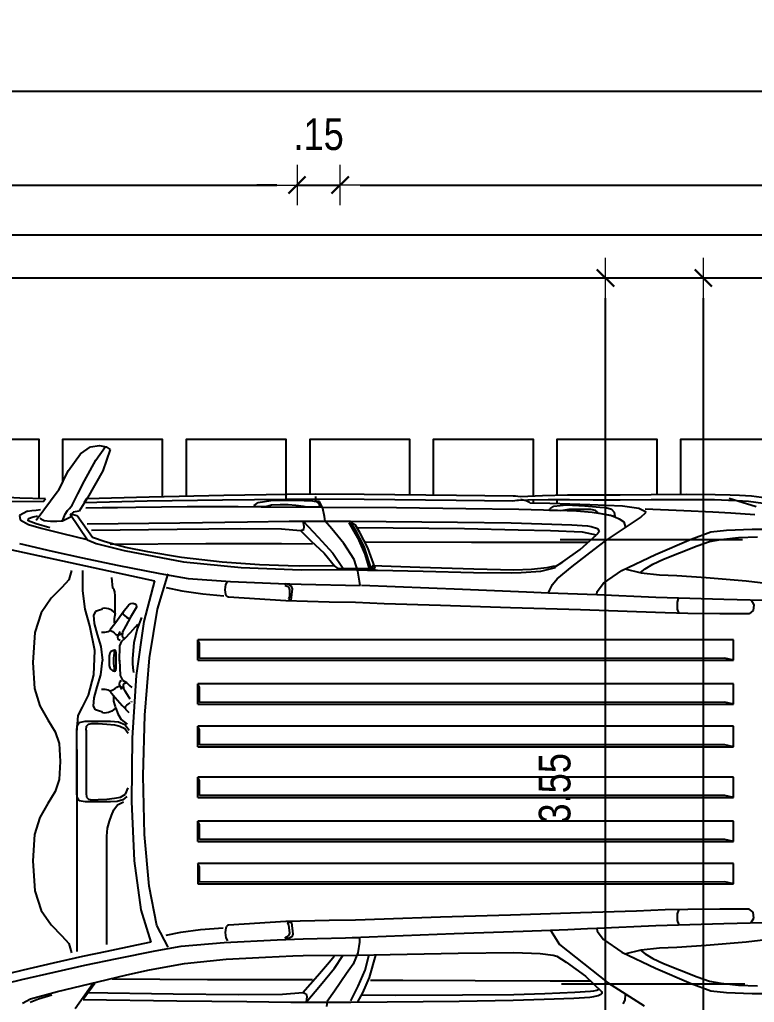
# Model space of a CAD drawing. Header units: millimetres. Extents: x -178 to 521, y -135 to 750.
# Drawn here: x -50.671 to -48.114, y 707.921 to 711.338 of the extents above; entities that cross this region are included whole.
import ezdxf

# ---------------------------------------------------------------- set-up
doc = ezdxf.new("R2010")
doc.units = ezdxf.units.MM
doc.header["$LTSCALE"] = 20
doc.header["$MEASUREMENT"] = 0
doc.header["$PDSIZE"] = -5
doc.layers.get('0').update_dxf_attribs({"linetype": 'CONTINUOUS'})
doc.layers.get('Defpoints').update_dxf_attribs({"linetype": 'CONTINUOUS'})
doc.layers.add('AR-ALV', color=5, linetype='CONTINUOUS')
doc.layers.add('E-Pen-C', color=4, linetype='CONTINUOUS', lineweight=15)
doc.layers.add('E-Pen-G', color=3, linetype='CONTINUOUS', lineweight=30)
doc.styles.add('F2', font='ARIALN.TTF')
doc.dimstyles.new('DIMENSION-1', dxfattribs={"dimtxt": 0.11, "dimasz": 0.07, "dimexe": 1, "dimexo": 0, "dimgap": 0.12, "dimtad": 1, "dimzin": 7, "dimdsep": 46, "dimtxsty": 'F2', "dimblk1": 'TRACO', "dimblk2": 'TRACO', "dimsah": 1, "dimcen": 1, "dimse1": 1, "dimse2": 1, "dimclrd": 256, "dimclre": 256, "dimclrt": 6, "dimadec": 0, "dimazin": 0, "dimtfac": 1, "dimtix": 1, "dimtmove": 2, "dimatfit": 3, "dimldrblk": 'TRACO', "dimfxl": 1, "dimtolj": 1, "dimtzin": 0, "dimarcsym": 0})

# ---------------------------------------------------------------- blocks, each defined once
blk = doc.blocks.new('Austin Mini dessus')
at = {"color": 8, "flags": 128}
for points in [[(1.0947, 3.7351), (1.1565, 3.6487)], [(1.9715, 3.7117), (1.9688, 3.7285)], [(2.9469, 3.6452), (3.0743, 3.7267)], [(0.9111, 3.717), (0.9395, 3.7016)], [(0.9665, 3.7034), (0.9383, 3.7145)], [(0.9395, 3.7016), (1.0331, 3.6766)], [(1.0136, 3.6893), (0.9665, 3.7034)], [(1.1226, 3.7043), (1.4484, 3.7087)], [(1.1626, 3.649), (1.1226, 3.7043)], [(1.4484, 3.7087), (1.6921, 3.7115)], [(1.6921, 3.7115), (1.8449, 3.713)], [(1.8449, 3.713), (1.8979, 3.7134)], [(1.8979, 3.7134), (2.0543, 3.714)], [(1.8979, 3.7134), (1.9484, 3.6539)], [(1.9009, 3.6943), (1.8979, 3.7134)], [(1.8979, 3.6843), (1.9009, 3.6943)], [(1.9964, 3.6756), (1.9715, 3.7117)], [(2.0537, 3.7091), (2.0796, 3.6584)], [(2.0543, 3.714), (2.1798, 3.7129)], [(2.094, 3.6816), (2.0773, 3.7122)], [(2.1798, 3.7129), (2.4309, 3.7103)], [(2.4309, 3.7103), (2.6188, 3.7069)], [(2.6188, 3.7069), (2.7259, 3.7034)], [(2.7259, 3.7034), (2.8298, 3.6998)], [(2.8298, 3.6998), (2.8852, 3.6963)], [(2.8852, 3.6963), (2.8995, 3.6935)], [(2.8995, 3.6935), (2.9148, 3.6898)], [(3.001, 3.7198), (3.0087, 3.7071)], [(3.0087, 3.7071), (3.01, 3.6884)], [(1.0331, 3.6766), (1.174, 3.6425)], [(1.1335, 3.6804), (1.4355, 3.6849)], [(1.4355, 3.6849), (1.6643, 3.6871)], [(1.6643, 3.6871), (1.816, 3.6859)], [(1.816, 3.6859), (1.8868, 3.6804)], [(1.8868, 3.6804), (1.8979, 3.6843)], [(1.8868, 3.6804), (1.9382, 3.6219)], [(2.0389, 3.6143), (1.9964, 3.6756)], [(2.0796, 3.6584), (2.1036, 3.6021)], [(2.0918, 3.6884), (2.2083, 3.6887)], [(2.1175, 3.6272), (2.094, 3.6816)], [(2.2083, 3.6887), (2.4426, 3.6885)], [(2.4426, 3.6885), (2.6215, 3.6864)], [(2.6215, 3.6864), (2.7286, 3.6829)], [(2.7286, 3.6829), (2.8326, 3.6793)], [(2.8326, 3.6793), (2.8879, 3.6758)], [(2.8698, 3.6229), (2.9257, 3.6769)], [(2.8879, 3.6758), (2.8994, 3.674)], [(2.8994, 3.674), (2.9094, 3.6722)], [(2.9094, 3.6722), (2.9171, 3.6679)], [(2.9148, 3.6898), (2.9254, 3.6845)], [(2.9269, 3.6823), (2.9254, 3.6845)], [(2.9257, 3.6769), (2.9271, 3.6797)], [(2.9271, 3.6797), (2.9269, 3.6823)], [(3.2381, 3.6482), (3.3067, 3.6745)], [(3.3067, 3.6745), (3.361, 3.68)], [(3.361, 3.68), (3.4507, 3.6839)], [(3.4025, 3.6546), (3.4682, 3.6568)], [(3.4507, 3.6839), (3.525, 3.6834)], [(0.8566, 3.6469), (0.909, 3.6348)], [(0.909, 3.6348), (1.0218, 3.609)], [(1.174, 3.6425), (1.2747, 3.6187)], [(1.2235, 3.6328), (1.5547, 3.6348)], [(1.5547, 3.6348), (1.8149, 3.6349)], [(1.8149, 3.6349), (1.9203, 3.6346)], [(1.9484, 3.6539), (1.9968, 3.5949)], [(2.1391, 3.55), (2.1175, 3.6272)], [(2.1218, 3.6365), (2.2347, 3.637)], [(2.2347, 3.637), (2.4865, 3.6382)], [(2.4865, 3.6382), (2.7473, 3.6393)], [(2.7473, 3.6393), (2.8869, 3.6399)], [(2.7793, 3.5129), (2.9469, 3.6452)], [(2.7871, 3.6502), (3.4246, 3.6502)], [(2.8029, 3.5745), (2.8698, 3.6229)], [(3.1134, 3.5955), (3.2381, 3.6482)], [(3.1969, 3.6007), (3.2592, 3.6259)], [(3.2592, 3.6259), (3.3014, 3.6408)], [(3.3014, 3.6408), (3.3411, 3.6477)], [(3.3411, 3.6477), (3.4025, 3.6546)], [(0.9143, 3.6021), (0.8666, 3.6133)], [(1.0183, 3.578), (0.9143, 3.6021)], [(1.0218, 3.609), (1.1282, 3.5852)], [(1.2747, 3.6187), (1.3537, 3.601)], [(1.3537, 3.601), (1.4755, 3.5794)], [(1.9382, 3.6219), (1.9794, 3.5737)], [(1.9968, 3.5949), (2.0262, 3.5518)], [(2.0615, 3.5818), (2.0389, 3.6143)], [(2.1036, 3.6021), (2.1179, 3.5483)], [(2.9962, 3.5397), (3.1134, 3.5955)], [(3.1417, 3.5787), (3.1969, 3.6007)], [(1.12, 3.5551), (1.0183, 3.578)], [(1.2053, 3.5371), (1.12, 3.5551)], [(1.1282, 3.5852), (1.2404, 3.5618)], [(1.2404, 3.5618), (1.3729, 3.5353)], [(1.4755, 3.5794), (1.6204, 3.564)], [(1.6204, 3.564), (1.7565, 3.5569)], [(1.7565, 3.5569), (1.8523, 3.5529)], [(1.9794, 3.5737), (1.9962, 3.5536)], [(2.0778, 3.5418), (2.0615, 3.5818)], [(2.7705, 3.5534), (2.8029, 3.5745)], [(3.0778, 3.5457), (3.1044, 3.562)], [(3.1044, 3.562), (3.1417, 3.5787)], [(1.0731, 3.5095), (1.0817, 3.5421)], [(1.1011, 3.5379), (1.1017, 3.2922)], [(1.3084, 3.5158), (1.2053, 3.5371)], [(1.3729, 3.5353), (1.4635, 3.5186)], [(1.4186, 3.5228), (1.3793, 3.4466)], [(1.8523, 3.5529), (1.8885, 3.5517)], [(1.8885, 3.5517), (2.0756, 3.55)], [(2.0756, 3.55), (2.1906, 3.5477)], [(2.0837, 3.5046), (2.0778, 3.5418)], [(2.1906, 3.5477), (2.4267, 3.5434)], [(2.4267, 3.5434), (2.6206, 3.5411)], [(2.6206, 3.5411), (2.712, 3.5443)], [(2.712, 3.5443), (2.7579, 3.5502)], [(2.7579, 3.5502), (2.7705, 3.5534)], [(2.9326, 3.496), (2.9962, 3.5397)], [(3.0068, 3.545), (3.0636, 3.5315)], [(3.0618, 3.5326), (3.0778, 3.5457)], [(3.0636, 3.5315), (3.1275, 3.5247)], [(3.1275, 3.5247), (3.1878, 3.5219)], [(3.1878, 3.5219), (3.29, 3.5153)], [(1.0484, 3.4825), (1.0731, 3.5095)], [(1.2049, 3.5135), (1.2049, 3.1364)], [(1.3585, 3.5054), (1.3084, 3.5158)], [(1.323, 3.3924), (1.3585, 3.5054)], [(1.4635, 3.5186), (1.6129, 3.5061)], [(1.6129, 3.5061), (1.7979, 3.497)], [(1.6169, 3.4714), (1.619, 3.4901)], [(1.619, 3.4901), (1.6245, 3.4999)], [(1.7979, 3.497), (1.8885, 3.4935)], [(1.8276, 3.494), (1.8263, 3.4879)], [(1.8263, 3.4879), (1.8336, 3.4853)], [(1.8388, 3.4912), (1.8276, 3.494)], [(1.8484, 3.4859), (1.8388, 3.4912)], [(1.8517, 3.4767), (1.8484, 3.4859)], [(1.8885, 3.4935), (2.0844, 3.4883)], [(2.0579, 3.4882), (2.4134, 3.475)], [(2.0844, 3.4883), (2.0837, 3.5046)], [(2.7489, 3.4635), (2.7793, 3.5129)], [(2.9113, 3.4668), (2.9326, 3.496)], [(3.29, 3.5153), (3.4288, 3.5036)], [(3.4288, 3.5036), (3.5179, 3.4935)], [(1.0114, 3.445), (1.0484, 3.4825)], [(1.4113, 3.481), (1.462, 3.47)], [(1.462, 3.47), (1.5309, 3.4613)], [(1.5309, 3.4613), (1.6094, 3.4548)], [(1.6186, 3.4546), (1.6169, 3.4714)], [(1.6207, 3.4502), (1.6186, 3.4546)], [(1.8336, 3.4853), (1.8396, 3.4804)], [(1.8409, 3.4637), (1.8386, 3.4462)], [(1.8396, 3.4804), (1.8416, 3.4732)], [(1.8416, 3.4732), (1.8409, 3.4637)], [(1.8478, 3.437), (1.8517, 3.4767)], [(2.4134, 3.475), (2.6537, 3.4666)], [(2.6537, 3.4666), (2.7489, 3.4635)], [(2.7489, 3.4635), (2.8086, 3.4608)], [(2.8086, 3.4608), (2.8767, 3.4577)], [(2.8767, 3.4577), (2.9092, 3.4563)], [(2.9092, 3.4563), (2.9113, 3.4668)], [(2.9092, 3.4563), (3.1149, 3.4465)], [(0.9762, 3.3945), (1.0114, 3.445)], [(1.3793, 3.4466), (1.3517, 3.3099)], [(1.6242, 3.4468), (1.6207, 3.4502)], [(1.6285, 3.4452), (1.6242, 3.4468)], [(1.8272, 3.4328), (1.6285, 3.4452)], [(1.9786, 3.4297), (1.8272, 3.4328)], [(1.8386, 3.4462), (1.8339, 3.4369)], [(1.8339, 3.4369), (1.8395, 3.4349)], [(1.8395, 3.4349), (1.8452, 3.4359)], [(1.8452, 3.4359), (1.8478, 3.437)], [(2.0699, 3.4284), (1.9786, 3.4297)], [(2.1695, 3.4247), (2.0699, 3.4284)], [(2.3653, 3.4184), (2.1695, 3.4247)], [(2.6091, 3.4106), (2.3653, 3.4184)], [(3.1149, 3.4465), (3.3513, 3.4394)], [(3.1945, 3.4428), (3.1904, 3.4299)], [(3.1904, 3.4299), (3.1906, 3.4059)], [(3.3513, 3.4394), (3.4895, 3.4367)], [(3.4471, 3.4365), (3.4563, 3.4213)], [(3.4563, 3.4213), (3.4534, 3.4004)], [(0.9547, 3.3266), (0.9762, 3.3945)], [(1.3004, 3.222), (1.323, 3.3924)], [(2.8528, 3.4028), (2.6091, 3.4106)], [(3.0481, 3.3965), (2.8528, 3.4028)], [(3.147, 3.3929), (3.0481, 3.3965)], [(3.2267, 3.3909), (3.147, 3.3929)], [(3.1906, 3.4059), (3.1955, 3.3932)], [(3.3378, 3.39), (3.2267, 3.3909)], [(3.4403, 3.3899), (3.3378, 3.39)], [(3.4534, 3.4004), (3.4403, 3.3899)], [(0.9474, 3.2223), (0.9547, 3.3266)], [(1.1017, 3.2922), (1.1017, 3.0712)], [(1.3517, 3.3099), (1.3356, 3.1305)], [(1.521, 3.3024), (3.3849, 3.3024)], [(1.521, 3.2314), (1.521, 3.3024)], [(3.3552, 3.2953), (1.5269, 3.296)], [(1.5269, 3.296), (1.5269, 3.2434)], [(3.3849, 3.3024), (3.3552, 3.2953)], [(3.3849, 3.3024), (3.3849, 3.2314)], [(0.9535, 3.1308), (0.9474, 3.2223)], [(1.2904, 3.0155), (1.3004, 3.222)], [(1.5269, 3.2434), (1.521, 3.2314)], [(3.3849, 3.2314), (1.521, 3.2314)], [(1.521, 3.1548), (3.3849, 3.1548)], [(1.521, 3.1548), (3.3849, 3.1548)], [(1.521, 3.1548), (1.521, 3.0837)], [(3.3552, 3.1477), (1.5269, 3.1484)], [(1.5269, 3.1484), (1.5269, 3.0958)], [(3.3849, 3.1548), (3.3552, 3.1477)], [(3.3849, 3.1548), (3.3849, 3.0838)], [(0.9712, 3.0712), (0.9535, 3.1308)], [(1.2049, 3.1364), (1.2077, 3.1082)], [(1.3356, 3.1305), (1.3308, 2.9266)], [(1.2077, 3.1082), (1.214, 3.084)], [(1.214, 3.084), (1.2213, 3.064)], [(1.5269, 3.0958), (1.521, 3.0837)], [(3.3849, 3.0838), (1.521, 3.0838)], [(0.9991, 3.0226), (0.9712, 3.0712)], [(1.1017, 3.0712), (1.1013, 2.893)], [(1.2213, 3.064), (1.2296, 3.0447)], [(1.2296, 3.0447), (1.2425, 3.0269)], [(1.0249, 2.9807), (0.9991, 3.0226)], [(1.1087, 3.0128), (1.1016, 3.0013)], [(1.1289, 3.0172), (1.1087, 3.0128)], [(1.2179, 3.0172), (1.1289, 3.0172)], [(1.1344, 3.0006), (1.1406, 3.0076)], [(1.1406, 3.0076), (1.1521, 3.0095)], [(1.1521, 3.0095), (1.1745, 3.009)], [(1.1745, 3.009), (1.2048, 3.0074)], [(1.2406, 3.0157), (1.2179, 3.0172)], [(1.2601, 3.01), (1.2406, 3.0157)], [(1.2425, 3.0269), (1.263, 3.0168)], [(1.275, 2.9987), (1.2601, 3.01)], [(1.2927, 2.7938), (1.2904, 3.0155)], [(1.0386, 2.9396), (1.0249, 2.9807)], [(1.1016, 3.0013), (1.1008, 2.9854)], [(1.1008, 2.9854), (1.1008, 2.7686)], [(1.1326, 2.9863), (1.1344, 3.0006)], [(1.1326, 2.7677), (1.1326, 2.9863)], [(1.2048, 3.0074), (1.2315, 3.0045)], [(1.2315, 3.0045), (1.2524, 3.0002)], [(1.2524, 3.0002), (1.27, 2.9903)], [(1.27, 2.9903), (1.2792, 2.9682)], [(1.521, 3.0018), (3.3849, 3.0018)], [(1.521, 3.0018), (1.521, 2.9307)], [(1.521, 3.0017), (3.3849, 3.0017)], [(3.3552, 2.9947), (1.5269, 2.9954)], [(1.5269, 2.9954), (1.5269, 2.9427)], [(3.3849, 3.0017), (3.3552, 2.9947)], [(3.3849, 3.0018), (3.3849, 2.9307)], [(1.0427, 2.877), (1.0386, 2.9396)], [(1.5269, 2.9427), (1.521, 2.9307)], [(1.3308, 2.9266), (1.3369, 2.7159)], [(3.3849, 2.9307), (1.521, 2.9307)], [(1.0386, 2.8145), (1.0427, 2.877)], [(1.1013, 2.893), (1.1007, 2.7756)], [(1.0249, 2.7734), (1.0386, 2.8145)], [(1.521, 2.8252), (3.3849, 2.8252)], [(1.521, 2.8252), (3.3849, 2.8252)], [(1.521, 2.8252), (1.521, 2.7541)], [(3.3552, 2.8181), (1.5269, 2.8188)], [(1.5269, 2.8188), (1.5269, 2.7662)], [(3.3849, 2.8252), (3.3552, 2.8181)], [(3.3849, 2.8252), (3.3849, 2.7542)], [(0.9991, 2.7314), (1.0249, 2.7734)], [(1.1007, 2.7756), (1.1055, 2.717)], [(1.1008, 2.7686), (1.1016, 2.7527)], [(1.268, 2.7619), (1.2795, 2.7785)], [(1.307, 2.578), (1.2927, 2.7938)], [(1.1016, 2.7527), (1.1087, 2.7412)], [(1.1087, 2.7412), (1.1289, 2.7368)], [(1.1289, 2.7368), (1.2179, 2.7368)], [(1.1326, 2.7677), (1.1344, 2.7534)], [(1.1344, 2.7534), (1.1406, 2.7464)], [(1.1406, 2.7464), (1.1521, 2.7446)], [(1.1521, 2.7446), (1.1745, 2.745)], [(1.1745, 2.745), (1.2048, 2.7466)], [(1.2048, 2.7466), (1.2315, 2.7495)], [(1.2179, 2.7368), (1.2453, 2.7392)], [(1.2315, 2.7495), (1.2505, 2.7536)], [(1.2453, 2.7392), (1.2676, 2.7483)], [(1.2505, 2.7536), (1.268, 2.7619)], [(1.2551, 2.7309), (1.276, 2.7469)], [(1.2676, 2.7483), (1.2824, 2.7671)], [(1.5269, 2.7662), (1.521, 2.7541)], [(3.3849, 2.7542), (1.521, 2.7542)], [(0.9712, 2.6829), (0.9991, 2.7314)], [(1.1055, 2.717), (1.1196, 2.6871)], [(1.1793, 2.701), (1.1655, 2.6964)], [(1.1879, 2.7044), (1.1793, 2.701)], [(1.1894, 2.7071), (1.1879, 2.7044)], [(1.1965, 2.7087), (1.1894, 2.7071)], [(1.2102, 2.7066), (1.1965, 2.7087)], [(1.2218, 2.7011), (1.2102, 2.7066)], [(1.2296, 2.696), (1.2218, 2.7011)], [(1.2364, 2.6909), (1.2436, 2.7106)], [(1.2436, 2.7106), (1.2551, 2.7309)], [(1.2586, 2.6815), (1.2815, 2.7064)], [(1.3369, 2.7159), (1.3537, 2.5166)], [(0.9535, 2.6232), (0.9712, 2.6829)], [(1.1196, 2.6871), (1.1407, 2.6458)], [(1.1655, 2.6964), (1.1583, 2.6841)], [(1.1583, 2.6841), (1.1602, 2.6556)], [(1.2283, 2.6506), (1.2286, 2.6664)], [(1.2286, 2.6664), (1.2314, 2.6783)], [(1.2336, 2.6927), (1.2296, 2.696)], [(1.2314, 2.6783), (1.2342, 2.6856)], [(1.235, 2.6895), (1.2336, 2.6927)], [(1.2342, 2.6856), (1.235, 2.6895)], [(1.2344, 2.6544), (1.2586, 2.6815)], [(1.2705, 2.6928), (1.2693, 2.6894)], [(1.2693, 2.6894), (1.2703, 2.6857)], [(1.2703, 2.6857), (1.2746, 2.681)], [(1.2746, 2.681), (1.2785, 2.6776)], [(1.2785, 2.6776), (1.2823, 2.6745)], [(1.2823, 2.6745), (1.286, 2.6721)], [(1.2901, 2.67), (1.2902, 2.6692)], [(1.2903, 2.6674), (1.2901, 2.67)], [(1.2902, 2.6692), (1.2903, 2.6683)], [(1.2903, 2.6683), (1.2903, 2.6674)], [(1.521, 2.6777), (3.3849, 2.6777)], [(1.521, 2.6777), (1.521, 2.6065)], [(1.521, 2.6776), (3.3849, 2.6776)], [(3.3552, 2.6705), (1.5269, 2.6712)], [(1.5269, 2.6712), (1.5269, 2.6186)], [(3.3849, 2.6776), (3.3552, 2.6705)], [(3.3849, 2.6777), (3.3849, 2.6066)], [(1.1407, 2.6458), (1.1591, 2.5751)], [(1.1602, 2.6556), (1.1712, 2.6165)], [(1.2099, 2.6274), (1.2179, 2.6325)], [(1.2173, 2.6328), (1.2174, 2.6346)], [(1.2179, 2.6325), (1.2173, 2.6328)], [(1.2174, 2.6346), (1.2206, 2.6388)], [(1.2206, 2.6388), (1.2344, 2.6544)], [(1.2691, 2.6322), (1.2637, 2.6225)], [(1.2767, 2.6451), (1.2691, 2.6322)], [(1.286, 2.6602), (1.2767, 2.6451)], [(0.9474, 2.5318), (0.9535, 2.6232)], [(1.1712, 2.6165), (1.184, 2.5749)], [(1.1861, 2.6248), (1.1983, 2.6254)], [(1.1983, 2.6254), (1.2099, 2.6274)], [(1.2179, 2.6307), (1.226, 2.6273)], [(1.226, 2.6273), (1.234, 2.623)], [(1.234, 2.623), (1.2401, 2.6184)], [(1.2401, 2.6184), (1.2445, 2.6153)], [(1.2445, 2.6153), (1.2492, 2.6149)], [(1.2478, 2.609), (1.2564, 2.6266)], [(1.2485, 2.5997), (1.2478, 2.609)], [(1.255, 2.5958), (1.2485, 2.5997)], [(1.2492, 2.6149), (1.2546, 2.6166)], [(1.2546, 2.6166), (1.2595, 2.6184)], [(1.2595, 2.6184), (1.2623, 2.6189)], [(1.2598, 2.5934), (1.2732, 2.6021)], [(1.2623, 2.6189), (1.2632, 2.6189)], [(1.2632, 2.6157), (1.2624, 2.6105)], [(1.2624, 2.6105), (1.2647, 2.6055)], [(1.2639, 2.6197), (1.2632, 2.6157)], [(1.2637, 2.6225), (1.2638, 2.6219)], [(1.2638, 2.6219), (1.2639, 2.6197)], [(1.2647, 2.6055), (1.2732, 2.6021)], [(1.2732, 2.6021), (1.279, 2.6074)], [(1.279, 2.6074), (1.285, 2.6129)], [(1.285, 2.6129), (1.2921, 2.6194)], [(1.5269, 2.6186), (1.521, 2.6065)], [(3.3849, 2.6066), (1.521, 2.6066)], [(1.1591, 2.5751), (1.1632, 2.4901)], [(1.184, 2.5749), (1.1902, 2.5259)], [(1.2487, 2.5245), (1.2515, 2.5771)], [(1.2515, 2.5771), (1.2598, 2.5934)], [(1.2952, 2.5513), (1.2971, 2.5676)], [(1.3331, 2.3893), (1.307, 2.578)], [(0.9547, 2.4275), (0.9474, 2.5318)], [(1.2129, 2.5259), (1.213, 2.5337)], [(1.213, 2.5337), (1.2135, 2.541)], [(1.2135, 2.541), (1.2142, 2.5468)], [(1.2142, 2.5468), (1.2153, 2.5514)], [(1.2153, 2.5514), (1.218, 2.556)], [(1.218, 2.556), (1.2242, 2.5604)], [(1.2242, 2.5604), (1.2316, 2.5628)], [(1.2242, 2.5604), (1.2279, 2.5607)], [(1.2279, 2.5607), (1.2312, 2.5579)], [(1.2293, 2.5353), (1.2287, 2.5263)], [(1.2305, 2.5442), (1.2293, 2.5353)], [(1.2319, 2.5522), (1.2305, 2.5442)], [(1.2312, 2.5579), (1.2319, 2.5522)], [(1.2316, 2.5628), (1.2362, 2.5607)], [(1.2362, 2.5607), (1.2378, 2.5522)], [(1.2378, 2.5522), (1.2378, 2.4996)], [(1.2945, 2.5182), (1.2946, 2.5357)], [(1.2946, 2.5357), (1.2952, 2.5513)], [(1.184, 2.4768), (1.1902, 2.5259)], [(1.213, 2.5181), (1.2129, 2.5259)], [(1.2135, 2.5107), (1.213, 2.5181)], [(1.2142, 2.505), (1.2135, 2.5107)], [(1.2153, 2.5004), (1.2142, 2.505)], [(1.218, 2.4957), (1.2153, 2.5004)], [(1.2242, 2.4914), (1.218, 2.4957)], [(1.2287, 2.5263), (1.2293, 2.5172)], [(1.2293, 2.5172), (1.2305, 2.5078)], [(1.2305, 2.5078), (1.2319, 2.4996)], [(1.2319, 2.4996), (1.2312, 2.4938)], [(1.2378, 2.4996), (1.2362, 2.4911)], [(1.2487, 2.5272), (1.2506, 2.4745)], [(1.2987, 2.4638), (1.2945, 2.5182)], [(1.3537, 2.5166), (1.3811, 2.3466)], [(1.521, 2.5246), (3.3849, 2.5246)], [(1.521, 2.5246), (3.3849, 2.5246)], [(1.521, 2.5246), (1.521, 2.4535)], [(3.3552, 2.5175), (1.5269, 2.5182)], [(1.5269, 2.5182), (1.5269, 2.4656)], [(3.3849, 2.5246), (3.3552, 2.5175)], [(3.3849, 2.5246), (3.3849, 2.4536)], [(1.1632, 2.4901), (1.1462, 2.4053)], [(1.1712, 2.4352), (1.184, 2.4768)], [(1.2316, 2.489), (1.2242, 2.4914)], [(1.2279, 2.4911), (1.2242, 2.4914)], [(1.2312, 2.4938), (1.2279, 2.4911)], [(1.2362, 2.4911), (1.2316, 2.489)], [(1.2506, 2.4745), (1.2571, 2.4576)], [(1.3098, 2.4149), (1.2987, 2.4638)], [(1.5269, 2.4656), (1.521, 2.4535)], [(0.9762, 2.3595), (0.9547, 2.4275)], [(1.1602, 2.3961), (1.1712, 2.4352)], [(1.1861, 2.427), (1.1983, 2.4265)], [(1.1983, 2.4265), (1.21, 2.4246)], [(1.2248, 2.4245), (1.2303, 2.429)], [(1.2303, 2.429), (1.2352, 2.4335)], [(1.2352, 2.4335), (1.2399, 2.4364)], [(1.2399, 2.4364), (1.2445, 2.4366)], [(1.2447, 2.4518), (1.2434, 2.4425)], [(1.2434, 2.4425), (1.2511, 2.4245)], [(1.2445, 2.4366), (1.2498, 2.4346)], [(1.2514, 2.4554), (1.2447, 2.4518)], [(1.2498, 2.4346), (1.2546, 2.4325)], [(1.2546, 2.4325), (1.2574, 2.4319)], [(1.2571, 2.4576), (1.2692, 2.4481)], [(1.2574, 2.4319), (1.2583, 2.4319)], [(1.2579, 2.4403), (1.2605, 2.4451)], [(1.2585, 2.435), (1.2579, 2.4403)], [(1.259, 2.431), (1.2585, 2.435)], [(1.2586, 2.4282), (1.2588, 2.4289)], [(1.2704, 2.4052), (1.2586, 2.4282)], [(1.2588, 2.4289), (1.259, 2.431)], [(1.2605, 2.4451), (1.2692, 2.4481)], [(1.2692, 2.4481), (1.287, 2.4285)], [(1.287, 2.4285), (1.3044, 2.4082)], [(3.3849, 2.4536), (1.521, 2.4536)], [(1.1462, 2.4053), (1.1298, 2.3473)], [(1.1583, 2.3676), (1.1602, 2.3961)], [(1.21, 2.4246), (1.2177, 2.4194)], [(1.2177, 2.4194), (1.2172, 2.4191)], [(1.2172, 2.4191), (1.2172, 2.4174)], [(1.2172, 2.4174), (1.2201, 2.4129)], [(1.2178, 2.4212), (1.2248, 2.4245)], [(1.2201, 2.4129), (1.2359, 2.3915)], [(1.2319, 2.3948), (1.2313, 2.3807)], [(1.2871, 2.3751), (1.2704, 2.4052)], [(1.3044, 2.4082), (1.3122, 2.3989)], [(1.3256, 2.3754), (1.3098, 2.4149)], [(1.0114, 2.309), (0.9762, 2.3595)], [(1.1655, 2.3554), (1.1583, 2.3676)], [(1.2336, 2.3591), (1.2296, 2.3558)], [(1.2313, 2.3807), (1.2324, 2.3718)], [(1.2324, 2.3718), (1.2342, 2.3662)], [(1.235, 2.3623), (1.2336, 2.3591)], [(1.2342, 2.3662), (1.234, 2.3268)], [(1.2342, 2.3662), (1.235, 2.3623)], [(1.2359, 2.3915), (1.262, 2.3561)], [(1.2607, 2.3612), (1.2619, 2.3648)], [(1.2617, 2.3576), (1.2607, 2.3612)], [(1.2619, 2.3648), (1.2664, 2.3692)], [(1.2664, 2.3692), (1.2729, 2.3742)], [(1.2729, 2.3742), (1.279, 2.3779)], [(1.279, 2.3779), (1.2846, 2.3787)], [(1.3014, 2.3519), (1.2871, 2.3751)], [(1.3706, 2.2486), (1.3331, 2.3893)], [(3.147, 2.3596), (3.0481, 2.356)], [(3.2267, 2.3616), (3.147, 2.3596)], [(3.1892, 2.3465), (3.1942, 2.3592)], [(3.3378, 2.3625), (3.2267, 2.3616)], [(3.4403, 2.3625), (3.3378, 2.3625)], [(3.4534, 2.352), (3.4403, 2.3625)], [(1.1298, 2.3473), (1.1216, 2.2828)], [(1.1793, 2.3508), (1.1655, 2.3554)], [(1.1879, 2.3474), (1.1793, 2.3508)], [(1.1894, 2.3447), (1.1879, 2.3474)], [(1.1965, 2.3431), (1.1894, 2.3447)], [(1.2102, 2.3451), (1.1965, 2.3431)], [(1.2218, 2.3507), (1.2102, 2.3451)], [(1.2296, 2.3558), (1.2218, 2.3507)], [(1.234, 2.3268), (1.2334, 2.3009)], [(1.262, 2.3561), (1.2817, 2.3316)], [(1.2817, 2.3316), (1.2889, 2.3268)], [(1.2889, 2.3268), (1.2958, 2.3258)], [(1.2958, 2.3258), (1.3019, 2.3278)], [(1.3075, 2.3397), (1.3014, 2.3519)], [(1.3019, 2.3278), (1.3066, 2.3322)], [(1.3066, 2.3322), (1.3075, 2.3397)], [(1.3811, 2.3466), (1.4186, 2.2238)], [(2.0699, 2.3241), (1.9786, 2.3223)], [(2.1695, 2.3277), (2.0699, 2.3241)], [(2.3653, 2.3341), (2.1695, 2.3277)], [(2.6091, 2.3418), (2.3653, 2.3341)], [(2.8528, 2.3496), (2.6091, 2.3418)], [(3.0481, 2.356), (2.8528, 2.3496)], [(3.189, 2.3226), (3.1892, 2.3465)], [(3.4471, 2.3159), (3.4563, 2.3312)], [(3.4563, 2.3312), (3.4534, 2.352)], [(1.0484, 2.2716), (1.0114, 2.309)], [(1.2334, 2.3009), (1.2323, 2.2864)], [(1.4655, 2.2834), (1.5384, 2.2936)], [(1.5384, 2.2936), (1.6121, 2.3001)], [(1.6186, 2.2962), (1.6169, 2.2793)], [(1.6207, 2.3005), (1.6186, 2.2962)], [(1.6242, 2.304), (1.6207, 2.3005)], [(1.6285, 2.3056), (1.6242, 2.304)], [(1.8272, 2.3184), (1.6285, 2.3056)], [(1.9786, 2.3223), (1.8272, 2.3184)], [(1.8366, 2.3114), (1.8412, 2.3145)], [(1.8403, 2.3032), (1.8366, 2.3114)], [(1.8406, 2.2877), (1.8403, 2.3032)], [(1.8412, 2.3145), (1.8449, 2.3155)], [(1.8449, 2.3155), (1.8464, 2.3155)], [(1.8464, 2.3155), (1.8503, 2.2758)], [(2.6647, 2.2869), (2.7418, 2.2903)], [(2.7418, 2.2903), (2.9092, 2.2957)], [(2.9092, 2.2957), (3.1149, 2.3055)], [(2.9092, 2.2957), (2.9113, 2.2851)], [(3.1149, 2.3055), (3.3513, 2.3125)], [(3.1931, 2.3097), (3.189, 2.3226)], [(3.3513, 2.3125), (3.4895, 2.3152)], [(1.0731, 2.2446), (1.0484, 2.2716)], [(1.1216, 2.2828), (1.1216, 2.212)], [(1.2254, 2.2741), (1.2227, 2.2366)], [(1.2269, 2.2752), (1.2254, 2.2741)], [(1.2299, 2.279), (1.2269, 2.2752)], [(1.2323, 2.2864), (1.2299, 2.279)], [(1.4113, 2.2714), (1.4655, 2.2834)], [(1.6169, 2.2793), (1.619, 2.2606)], [(1.619, 2.2606), (1.6245, 2.2509)], [(1.6349, 2.2506), (1.8016, 2.2577)], [(1.8016, 2.2577), (1.881, 2.2603)], [(1.825, 2.2645), (1.8322, 2.2671)], [(1.8262, 2.2584), (1.825, 2.2645)], [(1.8375, 2.2613), (1.8262, 2.2584)], [(1.8322, 2.2671), (1.8383, 2.272)], [(1.847, 2.2665), (1.8375, 2.2613)], [(1.8383, 2.272), (1.8402, 2.2793)], [(1.8402, 2.2793), (1.8406, 2.2877)], [(1.8503, 2.2758), (1.847, 2.2665)], [(1.881, 2.2603), (2.0858, 2.2644)], [(2.0858, 2.2644), (2.0844, 2.2494)], [(2.0905, 2.2638), (2.4428, 2.2777)], [(2.4428, 2.2777), (2.6647, 2.2869)], [(2.7431, 2.2881), (2.7462, 2.2798)], [(2.7462, 2.2798), (2.7556, 2.2611)], [(2.7556, 2.2611), (2.7718, 2.2409)], [(2.9113, 2.2851), (2.9326, 2.256)], [(2.9326, 2.256), (2.9962, 2.2123)], [(3.4288, 2.2483), (3.5179, 2.2584)], [(0.8634, 2.1376), (1.3706, 2.2486)], [(1.0817, 2.212), (1.0731, 2.2446)], [(1.2411, 2.1935), (1.3891, 2.2224)], [(1.3891, 2.2224), (1.4881, 2.2396)], [(1.4881, 2.2396), (1.6349, 2.2506)], [(2.0844, 2.2494), (2.0784, 2.2142)], [(2.7718, 2.2409), (2.8239, 2.1987)], [(3.0636, 2.2205), (3.1275, 2.2272)], [(3.1275, 2.2272), (3.1878, 2.23)], [(3.1878, 2.23), (3.29, 2.2366)], [(3.29, 2.2366), (3.4288, 2.2483)], [(1.1207, 2.1686), (1.2411, 2.1935)], [(1.4713, 2.1819), (1.6721, 2.2014)], [(1.7357, 2.1921), (1.606, 2.1833)], [(1.6721, 2.2014), (1.8808, 2.2103)], [(1.8362, 2.1961), (1.7357, 2.1921)], [(1.8766, 2.1969), (1.8362, 2.1961)], [(1.9967, 2.1959), (1.8766, 2.1969)], [(1.8808, 2.2103), (2.0035, 2.2094)], [(1.961, 2.1517), (1.9967, 2.1959)], [(1.9914, 2.152), (2.0269, 2.2058)], [(2.0102, 2.2055), (1.9967, 2.1959)], [(2.0035, 2.2094), (2.0815, 2.2103)], [(2.1294, 2.2062), (2.0102, 2.2055)], [(2.0784, 2.2142), (2.0651, 2.1737)], [(2.0815, 2.2103), (2.0895, 2.2105)], [(2.0895, 2.2105), (2.1118, 2.2109)], [(2.0987, 2.1289), (2.1242, 2.2089)], [(2.1021, 2.1554), (2.1177, 2.2065)], [(2.1118, 2.2109), (2.1463, 2.2115)], [(2.1389, 2.2041), (2.1134, 2.1336)], [(2.1242, 2.2089), (2.1389, 2.2041)], [(2.128, 2.1963), (2.1294, 2.2062)], [(2.2935, 2.2014), (2.128, 2.1963)], [(2.1463, 2.2115), (2.305, 2.215)], [(2.4818, 2.2073), (2.2935, 2.2014)], [(2.305, 2.215), (2.4809, 2.219)], [(2.4809, 2.219), (2.6134, 2.2208)], [(2.6213, 2.2106), (2.4818, 2.2073)], [(2.6134, 2.2208), (2.6469, 2.2196)], [(2.6829, 2.2085), (2.6213, 2.2106)], [(2.6469, 2.2196), (2.7143, 2.2143)], [(2.7355, 2.2029), (2.6829, 2.2085)], [(2.7143, 2.2143), (2.7654, 2.2024)], [(2.7627, 2.1969), (2.7355, 2.2029)], [(2.7654, 2.2024), (2.7627, 2.1969)], [(2.763, 2.2003), (2.7912, 2.1821)], [(2.8239, 2.1987), (2.9002, 2.139)], [(2.9962, 2.2123), (3.1134, 2.1564)], [(3.0068, 2.207), (3.0636, 2.2205)], [(3.0618, 2.2194), (3.0778, 2.2063)], [(3.0778, 2.2063), (3.1044, 2.19)], [(3.1044, 2.19), (3.1417, 2.1733)], [(1.0142, 2.1447), (1.1207, 2.1686)], [(1.2652, 2.143), (1.4713, 2.1819)], [(1.4643, 2.1668), (1.3475, 2.1478)], [(1.606, 2.1833), (1.4643, 2.1668)], [(2.0651, 2.1737), (2.0297, 2.1186)], [(2.0769, 2.098), (2.1021, 2.1554)], [(2.7912, 2.1821), (2.8517, 2.139)], [(3.1134, 2.1564), (3.2381, 2.1037)], [(3.1417, 2.1733), (3.1969, 2.1512)], [(0.9014, 2.1189), (1.0142, 2.1447)], [(1.1678, 2.118), (1.2232, 2.1328)], [(1.241, 2.1243), (1.1985, 2.1123)], [(1.216, 2.1209), (1.5491, 2.1189)], [(1.2232, 2.1328), (1.2652, 2.143)], [(1.2712, 2.132), (1.241, 2.1243)], [(1.3475, 2.1478), (1.2712, 2.132)], [(1.5491, 2.1189), (1.8129, 2.1188)], [(1.8129, 2.1188), (1.9203, 2.1191)], [(1.9146, 2.1086), (1.961, 2.1517)], [(1.9396, 2.0961), (1.9914, 2.152)], [(2.0692, 2.0713), (2.0987, 2.1289)], [(2.1134, 2.1336), (2.085, 2.08)], [(2.8517, 2.139), (2.9088, 2.0884)], [(2.9002, 2.139), (2.9394, 2.1086)], [(3.1969, 2.1512), (3.2592, 2.1261)], [(3.2592, 2.1261), (3.3014, 2.1112)], [(1.0511, 2.0835), (1.1363, 2.104)], [(1.0772, 2.0166), (1.1373, 2.1061)], [(1.1544, 2.0979), (1.1018, 2.0227)], [(1.1373, 2.1061), (1.1678, 2.118)], [(1.1985, 2.1123), (1.1544, 2.0979)], [(1.8792, 2.0733), (1.9146, 2.1086)], [(1.8882, 2.0405), (1.9396, 2.0961)], [(2.0297, 2.1186), (1.9872, 2.0669)], [(2.0471, 2.045), (2.0769, 2.098)], [(2.1047, 2.1129), (2.4742, 2.1134)], [(2.4742, 2.1134), (2.7383, 2.1137)], [(2.7383, 2.1137), (2.8794, 2.1139)], [(2.7825, 2.1047), (3.4166, 2.1047)], [(2.8587, 2.0775), (2.9076, 2.0883)], [(2.9122, 2.0845), (2.9088, 2.0884)], [(2.9394, 2.1086), (3.062, 2.0282)], [(3.2381, 2.1037), (3.3067, 2.0774)], [(3.3014, 2.1112), (3.3411, 2.1043)], [(3.3411, 2.1043), (3.4025, 2.0974)], [(3.4025, 2.0974), (3.4682, 2.0952)], [(0.9036, 2.0367), (0.932, 2.0521)], [(0.932, 2.0521), (0.9769, 2.0648)], [(1.006, 2.0645), (0.959, 2.0503)], [(0.9769, 2.0648), (1.0511, 2.0835)], [(1.1368, 2.0506), (1.4588, 2.0461)], [(1.1518, 2.0725), (1.4497, 2.0682)], [(1.4497, 2.0682), (1.6696, 2.0663)], [(1.6696, 2.0663), (1.8124, 2.0677)], [(1.8124, 2.0677), (1.8792, 2.0733)], [(1.8792, 2.0733), (1.8898, 2.0695)], [(1.8917, 2.0596), (1.8882, 2.0405)], [(1.8898, 2.0695), (1.8917, 2.0596)], [(1.9872, 2.0669), (1.9647, 2.0412)], [(2.0542, 2.0453), (2.0692, 2.0713)], [(2.0706, 2.0548), (2.0542, 2.0453)], [(2.085, 2.08), (2.0706, 2.0548)], [(2.0774, 2.0623), (2.2014, 2.0637)], [(2.2014, 2.0637), (2.4493, 2.0668)], [(2.4493, 2.0668), (2.6356, 2.0705)], [(2.6356, 2.0705), (2.7481, 2.0732)], [(2.7183, 2.0504), (2.8223, 2.0539)], [(2.7481, 2.0732), (2.8587, 2.0775)], [(2.8223, 2.0539), (2.8776, 2.0574)], [(2.8776, 2.0574), (2.8901, 2.0597)], [(2.8901, 2.0597), (2.9115, 2.0664)], [(2.9115, 2.0664), (2.9182, 2.0768)], [(2.9154, 2.0806), (2.9122, 2.0845)], [(2.9182, 2.0768), (2.9154, 2.0806)], [(3.0039, 2.0429), (3.008, 2.0596)], [(3.3067, 2.0774), (3.361, 2.072)], [(3.361, 2.072), (3.4507, 2.0681)], [(3.4507, 2.0681), (3.525, 2.0686)], [(0.9015, 2.0205), (0.9036, 2.0367)], [(0.9284, 2.0063), (0.9015, 2.0205)], [(0.959, 2.0503), (0.9308, 2.0393)], [(0.9308, 2.0393), (0.932, 2.031)], [(0.932, 2.031), (0.9488, 2.0255)], [(0.9488, 2.0255), (0.9598, 2.0229)], [(0.9589, 2.0374), (1.0093, 1.97)], [(0.9598, 2.0229), (0.9637, 2.0221)], [(0.9712, 2.0303), (0.975, 2.0331)], [(0.975, 2.0331), (0.9869, 2.0382)], [(0.9869, 2.0382), (1.0083, 2.0409)], [(1.0083, 2.0409), (1.031, 2.0405)], [(1.031, 2.0405), (1.0455, 2.0396)], [(1.0455, 2.0396), (1.0506, 2.0392)], [(1.0506, 2.0392), (1.0806, 2.025)], [(1.0506, 2.0392), (1.0594, 2.0164)], [(1.0594, 2.0164), (1.0677, 2.0031)], [(1.1018, 2.0227), (1.0772, 2.0166)], [(1.0806, 2.025), (1.0877, 2.0092)], [(1.4588, 2.0461), (1.6944, 2.0429)], [(1.6944, 2.0429), (1.839, 2.0411)], [(1.839, 2.0411), (1.8882, 2.0405)], [(1.8882, 2.0405), (2.0521, 2.0412)], [(1.9618, 2.0246), (1.9568, 1.9964)], [(1.9647, 2.0412), (1.9618, 2.0246)], [(2.0521, 2.0412), (2.1763, 2.0418)], [(2.1763, 2.0418), (2.4248, 2.0438)], [(2.4248, 2.0438), (2.6113, 2.0468)], [(2.6113, 2.0468), (2.7183, 2.0504)], [(2.9725, 2.0244), (2.913, 2.0128)], [(2.9302, 2.0151), (2.9574, 2.0204)], [(2.9574, 2.0204), (2.9729, 2.0257)], [(2.9698, 2.01), (2.9725, 2.0244)], [(2.9729, 2.0257), (2.9874, 2.0323)], [(2.9874, 2.0323), (3.0039, 2.0429)], [(3.062, 2.0282), (3.0814, 2.0091)], [(3.3759, 2.0118), (3.4593, 2.0176)], [(0.9284, 2.0063), (0.9435, 2.0041)], [(0.9435, 2.0041), (0.9588, 2.0023)], [(0.9588, 2.0023), (0.9744, 2.0007)], [(1.0677, 2.0031), (1.0753, 1.9968)], [(1.0753, 1.9968), (1.0842, 1.9851)], [(1.0842, 1.9851), (1.0947, 1.9644)], [(1.1088, 2.0056), (1.0877, 2.0092)], [(1.1378, 1.9593), (1.1088, 2.0056)], [(1.1323, 1.9939), (1.1889, 1.9933)], [(1.1889, 1.9933), (1.2417, 1.9931)], [(1.2417, 1.9931), (1.3059, 1.9922)], [(1.3059, 1.9922), (1.4847, 1.9901)], [(1.4847, 1.9901), (1.6616, 1.9901)], [(1.6616, 1.9901), (1.7416, 1.9904)], [(1.7576, 1.9915), (1.716, 1.9911)], [(1.716, 1.9911), (1.717, 1.9861)], [(1.717, 1.9861), (1.7313, 1.9762)], [(1.7416, 1.9904), (1.9551, 1.9922)], [(1.7781, 1.9852), (1.7576, 1.9915)], [(1.8082, 1.9835), (1.7781, 1.9852)], [(1.8354, 1.9836), (1.8082, 1.9835)], [(1.8622, 1.9859), (1.8354, 1.9836)], [(1.8896, 1.9901), (1.8622, 1.9859)], [(1.9022, 1.9924), (1.8896, 1.9901)], [(1.9455, 1.9924), (1.9022, 1.9924)], [(1.942, 1.9796), (1.9455, 1.9924)], [(1.9568, 1.9964), (1.9445, 1.9728)], [(1.9551, 1.9922), (2.2129, 1.9935)], [(2.2129, 1.9935), (2.454, 1.9966)], [(2.454, 1.9966), (2.638, 1.9996)], [(2.638, 1.9996), (2.7242, 2.001)], [(2.7242, 2.001), (2.7732, 2.0021)], [(2.7845, 2.0049), (2.7449, 2.0039)], [(2.7449, 2.0039), (2.7458, 1.9984)], [(2.7458, 1.9984), (2.7598, 1.9884)], [(2.8855, 1.9835), (2.7462, 1.9796)], [(2.7598, 1.9884), (2.8041, 1.984)], [(2.7732, 2.0021), (2.8386, 2.0052)], [(2.8122, 1.9999), (2.7845, 2.0049)], [(2.8041, 1.984), (2.8678, 1.9873)], [(2.8551, 1.9997), (2.8122, 1.9999)], [(2.8386, 2.0052), (2.8935, 2.0098)], [(2.8891, 2.0005), (2.8551, 1.9997)], [(2.8678, 1.9873), (2.9199, 1.9916)], [(2.9993, 1.9886), (2.8855, 1.9835)], [(2.9053, 2.0037), (2.8891, 2.0005)], [(2.8935, 2.0098), (2.9302, 2.0151)], [(2.9118, 2.0096), (2.9053, 2.0037)], [(2.913, 2.0128), (2.9118, 2.0096)], [(2.9199, 1.9916), (2.9416, 1.9938)], [(2.9416, 1.9938), (2.9606, 1.9993)], [(2.9606, 1.9993), (2.9698, 2.01)], [(3.0563, 1.9962), (2.9993, 1.9886)], [(3.0814, 2.0091), (3.0563, 1.9962)], [(3.0784, 1.9981), (3.2127, 2.0036)], [(3.2127, 2.0036), (3.3138, 2.0086)], [(3.3138, 2.0086), (3.3759, 2.0118)], [(3.3706, 1.9603), (3.4639, 1.9896)], [(0.902, 1.9603), (0.8406, 1.9574)], [(0.8745, 1.9713), (0.9836, 1.9722)], [(0.9918, 1.9626), (0.902, 1.9603)], [(0.9836, 1.9722), (0.9918, 1.9626)], [(1.0093, 1.97), (1.0326, 1.939)], [(1.0947, 1.9644), (1.1035, 1.9457)], [(1.1339, 1.9626), (1.1261, 1.9756)], [(1.1261, 1.9756), (1.3452, 1.9705)], [(1.3518, 1.9569), (1.1339, 1.9626)], [(1.1905, 1.8654), (1.1378, 1.9593)], [(1.3452, 1.9705), (1.6075, 1.9666)], [(1.6114, 1.9519), (1.3518, 1.9569)], [(1.6075, 1.9666), (1.8305, 1.9642)], [(1.8317, 1.9484), (1.6114, 1.9519)], [(1.7313, 1.9762), (1.7757, 1.9693)], [(1.7757, 1.9693), (1.8394, 1.9681)], [(1.8305, 1.9642), (1.9317, 1.9633)], [(1.9317, 1.9469), (1.8317, 1.9484)], [(1.8394, 1.9681), (1.8918, 1.9688)], [(1.8918, 1.9688), (1.9135, 1.9694)], [(1.9135, 1.9694), (1.9326, 1.9722)], [(1.9321, 1.971), (1.9317, 1.9551)], [(1.9317, 1.9633), (2.0998, 1.9648)], [(2.1, 1.9484), (1.9317, 1.9469)], [(1.9445, 1.9728), (1.9321, 1.971)], [(1.9326, 1.9722), (1.942, 1.9796)], [(2.0998, 1.9648), (2.4205, 1.9678)], [(2.421, 1.9514), (2.1, 1.9484)], [(2.4205, 1.9678), (2.618, 1.9704)], [(2.6186, 1.954), (2.421, 1.9514)], [(2.618, 1.9704), (2.6248, 1.9694)], [(2.627, 1.9542), (2.6186, 1.954)], [(2.6248, 1.9694), (2.6309, 1.9675)], [(2.6353, 1.9546), (2.627, 1.9542)], [(2.6309, 1.9675), (2.6377, 1.9674)], [(2.6436, 1.9556), (2.6353, 1.9546)], [(2.6377, 1.9674), (2.6698, 1.9667)], [(2.7208, 1.9527), (2.6436, 1.9556)], [(2.6644, 1.9706), (2.6452, 1.9652)], [(2.675, 1.9758), (2.6644, 1.9706)], [(2.6698, 1.9667), (2.7401, 1.9651)], [(2.6783, 1.978), (2.675, 1.9758)], [(2.7462, 1.9796), (2.6783, 1.978)], [(2.808, 1.9509), (2.7208, 1.9527)], [(2.7401, 1.9651), (2.8147, 1.9659)], [(2.8968, 1.9503), (2.808, 1.9509)], [(2.8147, 1.9659), (2.8968, 1.9668)], [(2.8968, 1.9668), (2.9905, 1.9663)], [(2.9905, 1.9499), (2.8968, 1.9503)], [(2.9905, 1.9663), (3.0983, 1.9654)], [(3.0983, 1.949), (2.9905, 1.9499)], [(3.0983, 1.9654), (3.2215, 1.965)], [(3.2215, 1.9486), (3.0983, 1.949)], [(3.2215, 1.965), (3.3188, 1.9659)], [(3.3211, 1.9494), (3.2215, 1.9486)], [(3.3188, 1.9659), (3.3675, 1.9676)], [(3.3742, 1.9509), (3.3211, 1.9494)], [(3.3675, 1.9676), (3.3972, 1.9685)], [(3.4063, 1.9517), (3.3742, 1.9509)], [(3.3972, 1.9685), (3.4375, 1.9711)], [(3.448, 1.9543), (3.4063, 1.9517)], [(3.4375, 1.9711), (3.4886, 1.9776)], [(3.5003, 1.961), (3.448, 1.9543)], [(1.0326, 1.939), (1.0383, 1.9315)], [(1.0383, 1.9315), (1.0455, 1.9166)], [(1.0455, 1.9166), (1.0602, 1.8867)], [(1.1035, 1.9457), (1.127, 1.9007)], [(1.0602, 1.8867), (1.0718, 1.8645)], [(1.127, 1.9007), (1.1671, 1.8287)], [(1.0718, 1.8645), (1.1137, 1.8064)], [(1.2159, 1.792), (1.1905, 1.8654)], [(1.1671, 1.8287), (1.2, 1.7814)], [(1.1137, 1.8064), (1.1476, 1.7819)], [(1.1476, 1.7819), (1.1788, 1.7779)], [(1.1788, 1.7779), (1.2025, 1.7823)], [(1.2025, 1.7823), (1.2133, 1.7887)], [(1.2133, 1.7887), (1.2159, 1.792)]]:
    blk.add_lwpolyline(points, dxfattribs=at)
blk = doc.blocks.new('TRACO')
at = {"layer": 'E-Pen-C'}
for p, q in [((0, 1), (0, -1)), ((-1, 0), (1, 0))]:
    blk.add_line(p, q, dxfattribs=at)
at = {"layer": 'E-Pen-G'}
blk.add_line((-0.424, -0.424), (0.424, 0.424), dxfattribs=at)
blk = doc.blocks.new('*D386')
at = {"lineweight": -2}
blk.add_line((-48.6323, 706.96), (-48.6323, 710.37), dxfattribs=at)
at = {"layer": 'Defpoints', "color": 0}
for p in [(-54.1163, 710.44), (-48.6323, 710.44), (-49.6392, 706.89)]:
    blk.add_point(p, dxfattribs=at)
at = {"lineweight": -2, "xscale": 0.07, "yscale": 0.07, "zscale": 0.07}
for p, rotation in [((-48.6323, 710.44), 90), ((-48.6323, 706.89), 270)]:
    blk.add_blockref('TRACO', p, dxfattribs=dict(at, rotation=rotation))
at = {"color": 6, "insert": (-48.8085, 708.665), "char_height": 0.11, "attachment_point": 5, "rotation": 90, "style": 'F2'}
blk.add_mtext('\\A1;3.55', dxfattribs=at)
blk = doc.blocks.new('*D338')
at = {"lineweight": -2}
blk.add_line((-48.2918, 703.81), (-48.2918, 710.37), dxfattribs=at)
at = {"layer": 'Defpoints', "color": 0}
for p in [(-48.2918, 710.44), (-48.0798, 710.44), (-47.4298, 703.74)]:
    blk.add_point(p, dxfattribs=at)
at = {"lineweight": -2, "xscale": 0.07, "yscale": 0.07, "zscale": 0.07}
for p, rotation in [((-48.2918, 710.44), 90), ((-48.2918, 703.74), 270)]:
    blk.add_blockref('TRACO', p, dxfattribs=dict(at, rotation=rotation))
at = {"color": 6, "insert": (-48.4679, 707.09), "char_height": 0.11, "attachment_point": 5, "rotation": 90, "style": 'F2'}
blk.add_mtext('\\A1;6.70', dxfattribs=at)
blk = doc.blocks.new('*D344')
at = {"linetype": 'Continuous', "lineweight": -2}
blk.add_line((-52.8354, 710.7629), (-49.7754, 710.7629), dxfattribs=at)
at = {"layer": 'Defpoints', "color": 0, "linetype": 'Continuous'}
for p in [(-49.7054, 710.7629), (-52.9054, 708.94), (-49.7054, 706.74)]:
    blk.add_point(p, dxfattribs=at)
at = {"linetype": 'Continuous', "lineweight": -2, "xscale": 0.07, "yscale": 0.07, "zscale": 0.07, "rotation": 180}
blk.add_blockref('TRACO', (-52.9054, 710.7629), dxfattribs=at)
at = {"linetype": 'Continuous', "lineweight": -2, "xscale": 0.07, "yscale": 0.07, "zscale": 0.07}
blk.add_blockref('TRACO', (-49.7054, 710.7629), dxfattribs=at)
at = {"color": 6, "linetype": 'Continuous', "insert": (-51.3054, 710.939), "char_height": 0.11, "attachment_point": 5, "style": 'F2'}
blk.add_mtext('\\A1;3.20', dxfattribs=at)
blk = doc.blocks.new('*D425')
at = {"linetype": 'Continuous', "lineweight": -2}
for p, q in [((-49.7754, 710.7629), (-49.8454, 710.7629)), ((-49.7054, 710.7629), (-49.5554, 710.7629)), ((-49.4854, 710.7629), (-49.4154, 710.7629))]:
    blk.add_line(p, q, dxfattribs=at)
at = {"layer": 'Defpoints', "color": 0, "linetype": 'Continuous'}
for p in [(-49.5554, 710.7629), (-49.5554, 706.89), (-49.7054, 706.74)]:
    blk.add_point(p, dxfattribs=at)
at = {"linetype": 'Continuous', "lineweight": -2, "xscale": 0.07, "yscale": 0.07, "zscale": 0.07}
blk.add_blockref('TRACO', (-49.7054, 710.7629), dxfattribs=at)
at = {"linetype": 'Continuous', "lineweight": -2, "xscale": 0.07, "yscale": 0.07, "zscale": 0.07, "rotation": 180}
blk.add_blockref('TRACO', (-49.5554, 710.7629), dxfattribs=at)
at = {"color": 6, "linetype": 'Continuous', "insert": (-49.6304, 710.939), "char_height": 0.11, "attachment_point": 5, "style": 'F2'}
blk.add_mtext('\\A1;.15', dxfattribs=at)
blk = doc.blocks.new('*D426')
at = {"linetype": 'Continuous', "lineweight": -2}
blk.add_line((-49.4854, 710.7629), (-45.4354, 710.7629), dxfattribs=at)
at = {"layer": 'Defpoints', "color": 0, "linetype": 'Continuous'}
for p in [(-45.3654, 710.7629), (-45.3654, 710.44), (-49.5554, 706.89)]:
    blk.add_point(p, dxfattribs=at)
at = {"linetype": 'Continuous', "lineweight": -2, "xscale": 0.07, "yscale": 0.07, "zscale": 0.07, "rotation": 180}
blk.add_blockref('TRACO', (-49.5554, 710.7629), dxfattribs=at)
at = {"linetype": 'Continuous', "lineweight": -2, "xscale": 0.07, "yscale": 0.07, "zscale": 0.07}
blk.add_blockref('TRACO', (-45.3654, 710.7629), dxfattribs=at)
at = {"color": 6, "linetype": 'Continuous', "insert": (-47.4604, 710.939), "char_height": 0.11, "attachment_point": 5, "style": 'F2'}
blk.add_mtext('\\A1;4.19', dxfattribs=at)
blk = doc.blocks.new('*D427')
at = {"linetype": 'Continuous', "lineweight": -2}
blk.add_line((-70.1454, 711.0898), (-45.2854, 711.0898), dxfattribs=at)
at = {"layer": 'Defpoints', "color": 0, "linetype": 'Continuous'}
for p in [(-45.2154, 711.0898), (-70.2154, 710.59), (-45.2154, 710.59)]:
    blk.add_point(p, dxfattribs=at)
at = {"linetype": 'Continuous', "lineweight": -2, "xscale": 0.07, "yscale": 0.07, "zscale": 0.07, "rotation": 180}
blk.add_blockref('TRACO', (-70.2154, 711.0898), dxfattribs=at)
at = {"linetype": 'Continuous', "lineweight": -2, "xscale": 0.07, "yscale": 0.07, "zscale": 0.07}
blk.add_blockref('TRACO', (-45.2154, 711.0898), dxfattribs=at)
at = {"color": 6, "linetype": 'Continuous', "insert": (-56.5654, 711.266), "char_height": 0.11, "attachment_point": 5, "style": 'F2'}
blk.add_mtext('\\A1;25.00', dxfattribs=at)

msp = doc.modelspace()

# ---------------------------------------------------------------- linework, layer by layer
at = {"color": 5, "linetype": 'Continuous'}
for p, q in [((-70.2154, 710.59), (-45.2154, 710.59)), ((-70.0654, 710.44), (-45.3654, 710.44))]:
    msp.add_line(p, q, dxfattribs=at)
at = {"layer": 'AR-ALV', "color": 8, "linetype": 'Continuous'}
for points in [[(-50.6032, 709.6728), (-50.6032, 709.8782), (-50.9515, 709.8782), (-50.9515, 709.6914)], [(-50.1731, 709.6788), (-50.1731, 709.8782), (-50.5214, 709.8782), (-50.5214, 709.7287)], [(-49.7431, 709.6665), (-49.7431, 709.8782), (-50.0914, 709.8782), (-50.0914, 709.6804)], [(-49.313, 709.685), (-49.313, 709.8782), (-49.6613, 709.8782), (-49.6613, 709.6876)], [(-48.883, 709.6809), (-48.883, 709.8782), (-49.2313, 709.8782), (-49.2313, 709.6842)], [(-48.4529, 709.6859), (-48.4529, 709.8782), (-48.8013, 709.8782), (-48.8013, 709.6832)], [(-48.0229, 709.6647), (-48.0229, 709.8782), (-48.3712, 709.8782), (-48.3712, 709.6862)], [(-49.6613, 709.6713), (-49.6613, 709.6655)], [(-48.883, 709.6565), (-48.883, 709.6686)], [(-48.8013, 709.6694), (-48.8013, 709.6545)]]:
    msp.add_lwpolyline(points, dxfattribs=at)

# ---------------------------------------------------------------- block references
at = {"color": 8, "xscale": -1, "rotation": 180}
msp.add_blockref('Austin Mini dessus', (-51.5721, 711.6348), dxfattribs=at)

# ---------------------------------------------------------------- dimensions: what is measured, and where the dimension line sits
at = {"color": 2, "linetype": 'Continuous'}
dim = msp.add_linear_dim(base=(-45.2154, 711.0898), p1=(-70.2154, 710.59), p2=(-45.2154, 710.59), dimstyle='DIMENSION-1', dxfattribs=at)
dim.commit()
dim.dimension.update_dxf_attribs({"geometry": '*D427', "text_midpoint": (-56.5654, 711.266), "dimtype": 160})
at = {"color": 5, "linetype": 'Continuous'}
for base, p1, p2, picture, middle in [((-49.7054, 710.7629), (-52.9054, 708.94), (-49.7054, 706.74), '*D344', (-51.3054, 710.939)), ((-49.5554, 710.7629), (-49.7054, 706.74), (-49.5554, 706.89), '*D425', (-49.6304, 710.939)), ((-45.3654, 710.7629), (-49.5554, 706.89), (-45.3654, 710.44), '*D426', (-47.4604, 710.939))]:
    dim = msp.add_linear_dim(base=base, p1=p1, p2=p2, dimstyle='DIMENSION-1', dxfattribs=at)
    dim.commit()
    dim.dimension.update_dxf_attribs({"geometry": picture, "text_midpoint": middle})
at = {"color": 4}
for base, p1, p2, picture, middle in [((-48.6323, 710.44), (-49.6392, 706.89), (-54.1163, 710.44), '*D386', (-48.8085, 708.665)), ((-48.2918, 710.44), (-47.4298, 703.74), (-48.0798, 710.44), '*D338', (-48.4679, 707.09))]:
    dim = msp.add_linear_dim(base=base, p1=p1, p2=p2, angle=270, dimstyle='DIMENSION-1', dxfattribs=at)
    dim.commit()
    dim.dimension.update_dxf_attribs({"geometry": picture, "text_midpoint": middle})

doc.saveas('drawing.dxf')
